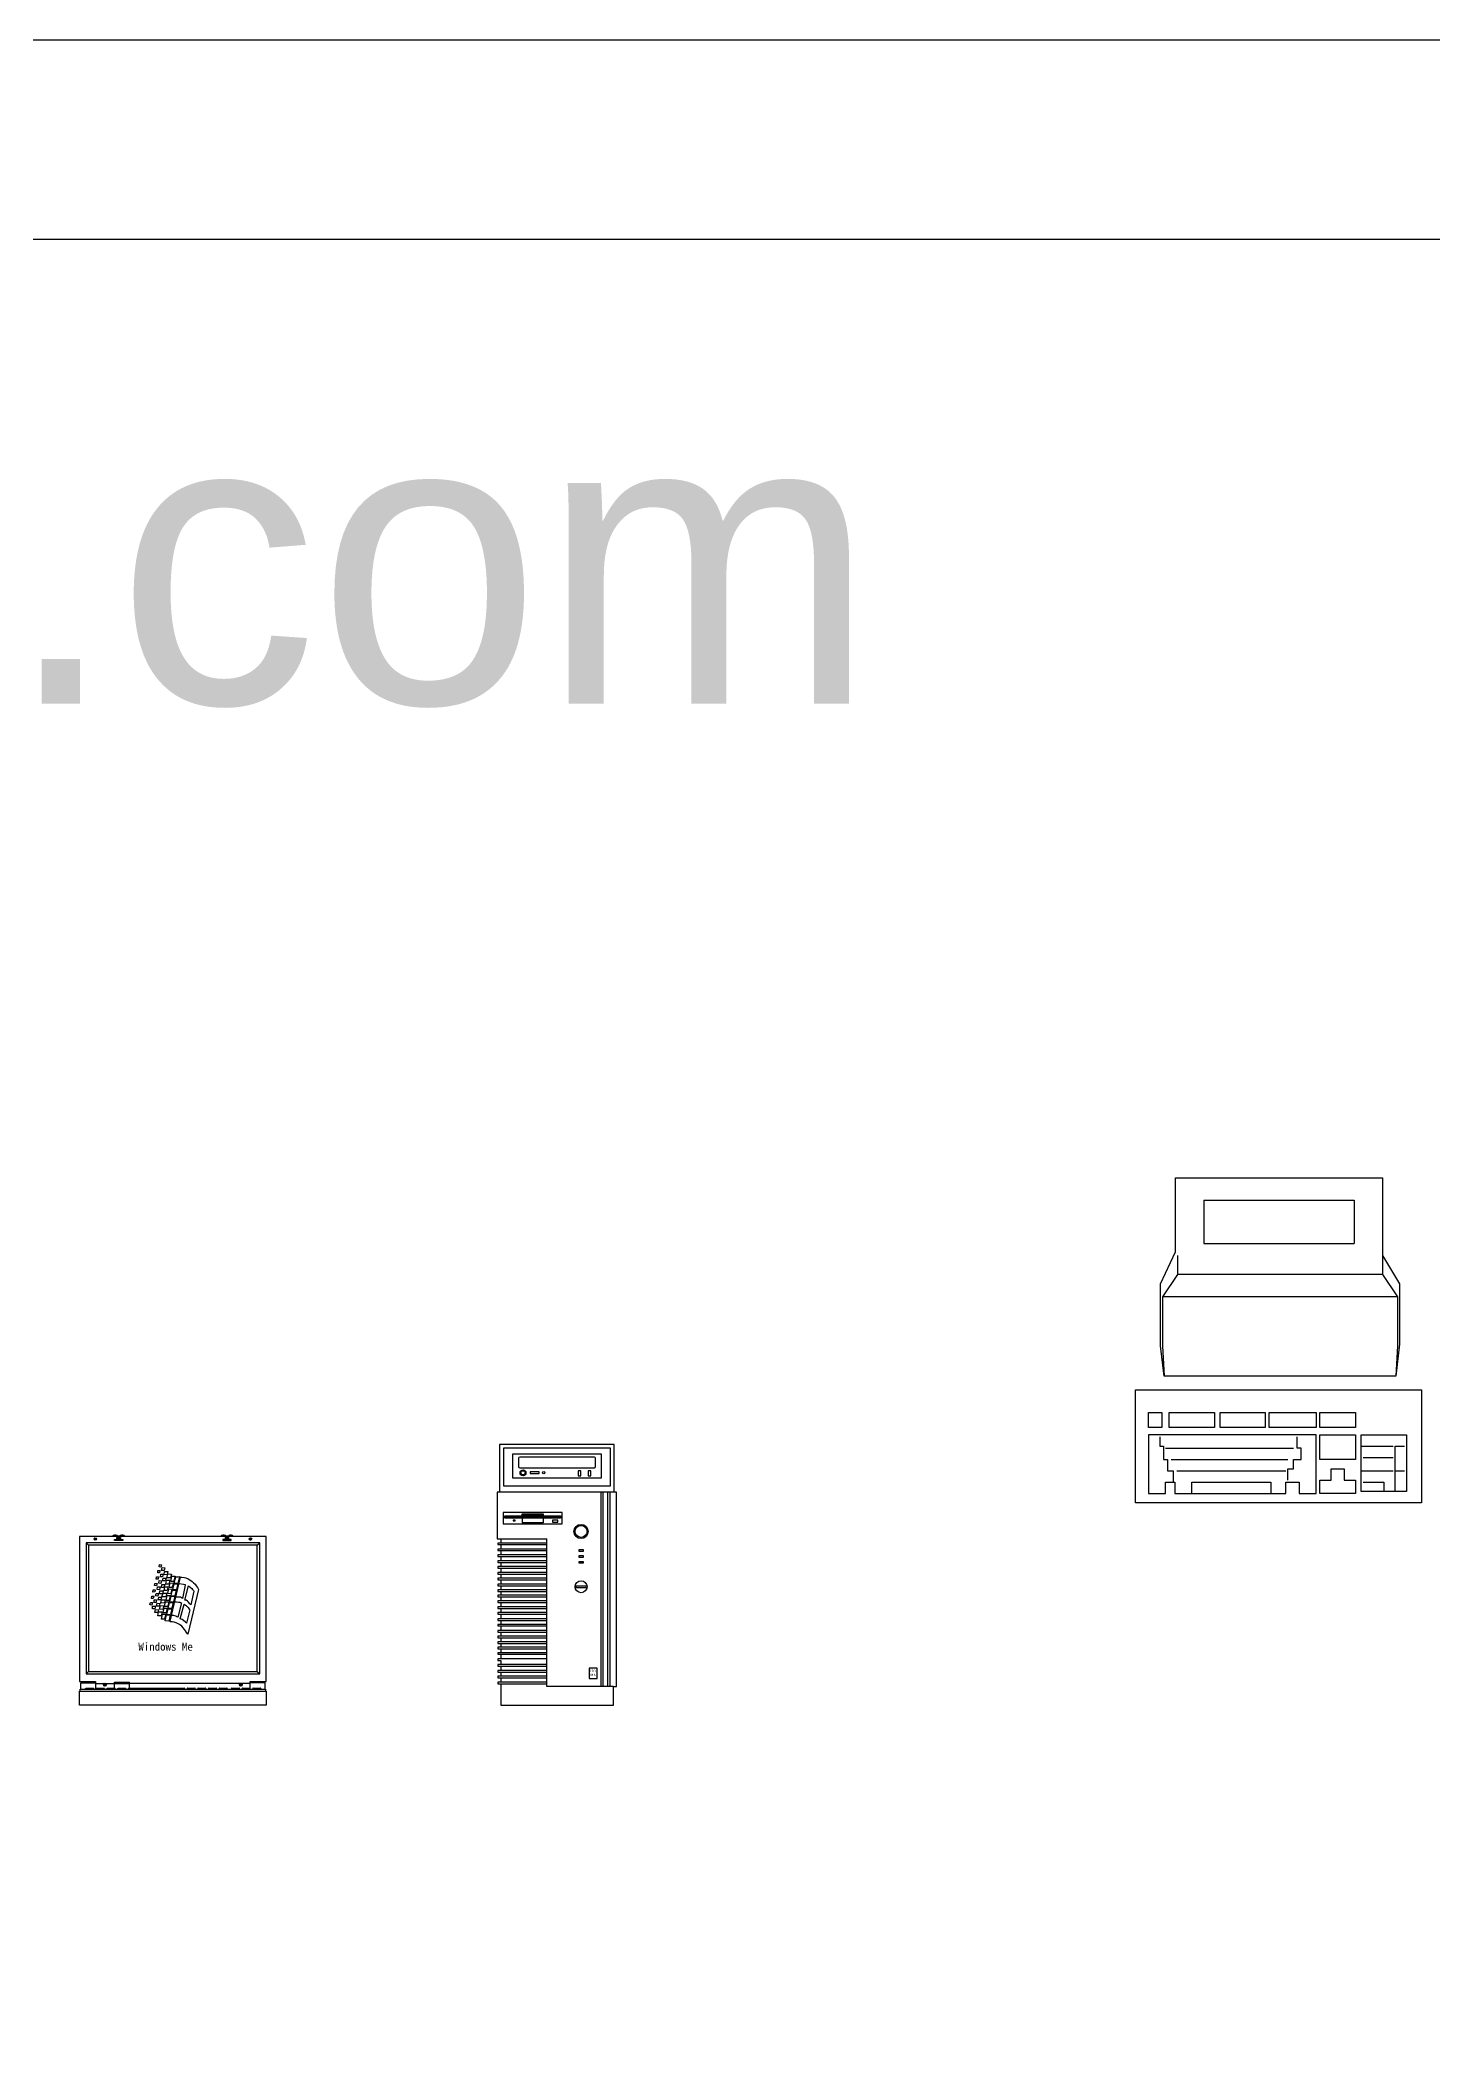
# Model space of a CAD drawing. Header units: inches. Extents: x 11.8 to 54.3, y 10.8 to 35.6.
# Drawn here: x 20.507 to 22.857, y 32.246 to 35.624 of the extents above; entities that cross this region are included whole.
import ezdxf
from ezdxf.enums import TextEntityAlignment as Align

# ---------------------------------------------------------------- set-up
doc = ezdxf.new("R2010")
doc.units = ezdxf.units.IN
doc.header["$MEASUREMENT"] = 0
doc.layers.add('02', color=2, linetype='Continuous')
doc.layers.add('kadrbm', color=4, linetype='Continuous')
doc.styles.add('bmmm', font='swissel.ttf')
doc.styles.add('STYLE2', font='')
doc.styles.add('STYLE4', font='dutcheb.ttf')
doc.styles.get('STYLE2').set_extended_font_data('SimHei')

# ---------------------------------------------------------------- blocks, each defined once
blk = doc.blocks.new('kadrbm')
at = {"layer": 'kadrbm', "color": 4}
blk.add_lwpolyline([(0, 0), (0, 24.7972), (21, 24.7972), (21, 0), (0, 0)], close=True, dxfattribs=at)
blk.add_lwpolyline([(20.6631, 0.3257), (20.6631, 24.4603), (0.3369, 24.4603), (0.3369, 0.3257), (20.6631, 0.3257)], dxfattribs=at)
at = {"layer": 'kadrbm', "color": 211, "true_color": 0xf674fb, "style": 'bmmm'}
blk.add_text('www.cad-libraries.blogspot.com', height=0.485134, dxfattribs=at).set_placement((0.5726, 23.6772))

msp = doc.modelspace()

# ---------------------------------------------------------------- linework, layer by layer
at = {"layer": '02'}
for p, q in [((22.423, 33.5791), (22.423, 33.7042)), ((22.423, 33.7042), (22.7723, 33.7042)), ((22.7723, 33.7042), (22.7723, 33.5727)), ((22.4707, 33.6661), (22.4707, 33.5931)), ((22.4707, 33.6661), (22.7247, 33.6661)), ((22.7247, 33.6661), (22.7247, 33.5931)), ((22.3976, 33.5251), (22.423, 33.5791)), ((22.4707, 33.5931), (22.7247, 33.5931)), ((22.4262, 33.5727), (22.4262, 33.541)), ((22.7723, 33.5727), (22.8009, 33.5251)), ((22.7723, 33.5727), (22.7723, 33.541)), ((22.3976, 33.4203), (22.3976, 33.5251)), ((22.4262, 33.541), (22.4008, 33.5029)), ((22.7723, 33.541), (22.4262, 33.541)), ((22.7723, 33.541), (22.7977, 33.5029)), ((22.8009, 33.5251), (22.8009, 33.4235)), ((22.4008, 33.5029), (22.4008, 33.4203)), ((22.7977, 33.5029), (22.4008, 33.5029)), ((22.7977, 33.5029), (22.7977, 33.4203)), ((22.404, 33.3695), (22.3976, 33.4203)), ((22.4008, 33.4203), (22.404, 33.3695)), ((22.8009, 33.4235), (22.7945, 33.3695)), ((22.7977, 33.4203), (22.7945, 33.3695)), ((22.3554, 33.1558), (22.3554, 33.3463)), ((22.3554, 33.3463), (22.838, 33.3463)), ((22.7945, 33.3695), (22.404, 33.3695)), ((22.838, 33.3463), (22.838, 33.1558)), ((22.3776, 33.3082), (22.3998, 33.3082)), ((22.3776, 33.2828), (22.3776, 33.3082)), ((22.3998, 33.3082), (22.3998, 33.2828)), ((22.4125, 33.3082), (22.4887, 33.3082)), ((22.4125, 33.2828), (22.4125, 33.3082)), ((22.4887, 33.3082), (22.4887, 33.2828)), ((22.4982, 33.2828), (22.4982, 33.3082)), ((22.4982, 33.3082), (22.5744, 33.3082)), ((22.5744, 33.3082), (22.5744, 33.2828)), ((22.5808, 33.3082), (22.6602, 33.3082)), ((22.5808, 33.2828), (22.5808, 33.3082)), ((22.6602, 33.3082), (22.6602, 33.2828)), ((22.6665, 33.3082), (22.7268, 33.3082)), ((22.6665, 33.2828), (22.6665, 33.3082)), ((22.7268, 33.3082), (22.7268, 33.2828)), ((22.3998, 33.2828), (22.3776, 33.2828)), ((22.4887, 33.2828), (22.4125, 33.2828)), ((22.5744, 33.2828), (22.4982, 33.2828)), ((22.6602, 33.2828), (22.5808, 33.2828)), ((22.7268, 33.2828), (22.6665, 33.2828)), ((21.4757, 33.254), (21.2825, 33.254)), ((21.2825, 33.254), (21.2825, 33.1734)), ((21.4697, 33.2479), (21.2892, 33.2479)), ((21.2892, 33.2479), (21.2892, 33.1841)), ((21.4697, 33.1841), (21.4697, 33.2479)), ((21.4757, 33.1734), (21.4757, 33.254)), ((22.3776, 33.2701), (22.3776, 33.1716)), ((22.6602, 33.2701), (22.3776, 33.2701)), ((22.3966, 33.2669), (22.3966, 33.251)), ((22.3966, 33.251), (22.403, 33.251)), ((22.403, 33.251), (22.403, 33.2288)), ((22.4062, 33.2478), (22.6221, 33.2478)), ((22.6284, 33.2478), (22.6284, 33.2669)), ((22.6348, 33.2478), (22.6284, 33.2478)), ((22.6348, 33.2288), (22.6348, 33.2478)), ((22.6602, 33.1716), (22.6602, 33.2701)), ((22.6665, 33.2288), (22.6665, 33.2701)), ((22.6665, 33.2701), (22.7268, 33.2701)), ((22.7268, 33.2701), (22.7268, 33.2288)), ((22.7364, 33.1748), (22.7364, 33.2701)), ((22.7364, 33.2701), (22.8126, 33.2701)), ((22.7364, 33.251), (22.7903, 33.251)), ((22.7935, 33.2097), (22.7935, 33.251)), ((22.7935, 33.251), (22.8094, 33.251)), ((22.8126, 33.2701), (22.8126, 33.1748)), ((21.3045, 33.2379), (21.3045, 33.1979)), ((21.4545, 33.2379), (21.3045, 33.2379)), ((21.3145, 33.2309), (21.3145, 33.2169)), ((21.4425, 33.2329), (21.3165, 33.2329)), ((21.3165, 33.2149), (21.4425, 33.2149)), ((21.3492, 33.2079), (21.3342, 33.2079)), ((21.3342, 33.2079), (21.3342, 33.2049)), ((21.3492, 33.2049), (21.3492, 33.2079)), ((21.4196, 33.2098), (21.4151, 33.2098)), ((21.4151, 33.2098), (21.4151, 33.2009)), ((21.4196, 33.2009), (21.4196, 33.2098)), ((21.4368, 33.2098), (21.4323, 33.2098)), ((21.4323, 33.2098), (21.4323, 33.2009)), ((21.4368, 33.2009), (21.4368, 33.2098)), ((21.4445, 33.2169), (21.4445, 33.2309)), ((21.4545, 33.1979), (21.4545, 33.2379)), ((22.403, 33.2288), (22.4093, 33.2288)), ((22.4093, 33.2288), (22.4093, 33.2097)), ((22.4093, 33.2097), (22.4189, 33.2097)), ((22.4157, 33.2288), (22.6125, 33.2288)), ((22.4189, 33.2097), (22.4189, 33.1907)), ((22.4252, 33.2097), (22.6094, 33.2097)), ((22.6125, 33.2129), (22.6221, 33.2129)), ((22.6125, 33.1939), (22.6125, 33.2129)), ((22.6221, 33.2288), (22.6348, 33.2288)), ((22.6221, 33.2129), (22.6221, 33.2288)), ((22.7268, 33.2288), (22.6665, 33.2288)), ((22.6856, 33.2129), (22.7078, 33.2129)), ((22.6856, 33.1939), (22.6856, 33.2129)), ((22.7078, 33.2129), (22.7078, 33.1939)), ((22.7364, 33.2097), (22.7903, 33.2097)), ((22.7395, 33.232), (22.7903, 33.232)), ((22.7935, 33.2097), (22.8094, 33.2097)), ((22.7935, 33.1748), (22.7935, 33.2097)), ((21.2825, 33.1734), (21.2785, 33.1734)), ((21.2785, 33.1734), (21.2785, 33.0947)), ((21.4757, 33.1734), (21.2825, 33.1734)), ((21.2892, 33.1841), (21.4697, 33.1841)), ((21.3045, 33.1979), (21.4545, 33.1979)), ((21.3342, 33.2049), (21.3492, 33.2049)), ((21.4151, 33.2009), (21.4196, 33.2009)), ((21.4323, 33.2009), (21.4368, 33.2009)), ((21.4532, 33.1734), (21.4532, 32.8454)), ((21.4574, 32.8454), (21.4574, 33.1734)), ((21.4647, 33.1734), (21.4647, 32.8454)), ((21.4689, 32.8454), (21.4689, 33.1734)), ((21.4797, 33.1734), (21.4757, 33.1734)), ((21.4797, 32.8454), (21.4797, 33.1734)), ((22.3776, 33.1716), (22.4062, 33.1716)), ((22.4062, 33.1907), (22.422, 33.1907)), ((22.4062, 33.1716), (22.4062, 33.1907)), ((22.422, 33.1907), (22.422, 33.1716)), ((22.422, 33.1716), (22.6094, 33.1716)), ((22.4506, 33.1716), (22.4506, 33.1907)), ((22.4506, 33.1907), (22.584, 33.1907)), ((22.584, 33.1907), (22.584, 33.1716)), ((22.6094, 33.1907), (22.6316, 33.1907)), ((22.6094, 33.1716), (22.6094, 33.1907)), ((22.6316, 33.1907), (22.6316, 33.1716)), ((22.6316, 33.1716), (22.6602, 33.1716)), ((22.6665, 33.1716), (22.6665, 33.1939)), ((22.6665, 33.1939), (22.6856, 33.1939)), ((22.7268, 33.1716), (22.6665, 33.1716)), ((22.7078, 33.1939), (22.7268, 33.1939)), ((22.7268, 33.1939), (22.7268, 33.1716)), ((22.8126, 33.1748), (22.7364, 33.1748)), ((22.7395, 33.1907), (22.7745, 33.1907)), ((22.7745, 33.1907), (22.7745, 33.1748)), ((21.3884, 33.1392), (21.2884, 33.1392)), ((21.2884, 33.1392), (21.2884, 33.1202)), ((21.3884, 33.1202), (21.3884, 33.1392)), ((22.838, 33.1558), (22.3554, 33.1558)), ((21.2884, 33.1202), (21.3884, 33.1202)), ((21.2914, 33.1337), (21.3207, 33.1337)), ((21.2914, 33.1324), (21.2927, 33.1337)), ((21.2914, 33.1298), (21.2953, 33.1337)), ((21.2914, 33.1297), (21.2914, 33.1337)), ((21.3854, 33.1297), (21.2914, 33.1297)), ((21.294, 33.1297), (21.298, 33.1337)), ((21.2966, 33.1297), (21.3006, 33.1337)), ((21.2993, 33.1297), (21.3033, 33.1337)), ((21.3019, 33.1297), (21.3059, 33.1337)), ((21.3046, 33.1297), (21.3086, 33.1337)), ((21.3088, 33.1266), (21.3057, 33.1266)), ((21.3057, 33.1266), (21.3057, 33.1254)), ((21.3057, 33.1254), (21.3088, 33.1254)), ((21.3072, 33.1297), (21.3112, 33.1337)), ((21.3088, 33.1254), (21.3088, 33.1266)), ((21.3099, 33.1297), (21.3139, 33.1337)), ((21.3126, 33.1297), (21.3166, 33.1337)), ((21.3152, 33.1297), (21.3192, 33.1337)), ((21.3179, 33.1297), (21.3253, 33.1372)), ((21.3205, 33.1297), (21.328, 33.1372)), ((21.3207, 33.1352), (21.3227, 33.1372)), ((21.3207, 33.1337), (21.3207, 33.1372)), ((21.3207, 33.1372), (21.3561, 33.1372)), ((21.3207, 33.1297), (21.3207, 33.1217)), ((21.3561, 33.1217), (21.3207, 33.1217)), ((21.3232, 33.1297), (21.3306, 33.1372)), ((21.3258, 33.1297), (21.3333, 33.1372)), ((21.3285, 33.1297), (21.3359, 33.1372)), ((21.3311, 33.1297), (21.3386, 33.1372)), ((21.3338, 33.1297), (21.3412, 33.1372)), ((21.3364, 33.1297), (21.3439, 33.1372)), ((21.3391, 33.1297), (21.3465, 33.1372)), ((21.3417, 33.1297), (21.3492, 33.1372)), ((21.3444, 33.1297), (21.3519, 33.1372)), ((21.347, 33.1297), (21.3545, 33.1372)), ((21.3497, 33.1297), (21.3561, 33.1361)), ((21.3523, 33.1297), (21.3563, 33.1337)), ((21.355, 33.1297), (21.359, 33.1337)), ((21.3561, 33.1372), (21.3561, 33.1337)), ((21.3561, 33.1337), (21.3854, 33.1337)), ((21.3561, 33.1297), (21.3561, 33.1217)), ((21.3576, 33.1297), (21.3616, 33.1337)), ((21.3603, 33.1297), (21.3643, 33.1337)), ((21.3629, 33.1297), (21.3669, 33.1337)), ((21.3656, 33.1297), (21.3696, 33.1337)), ((21.3682, 33.1297), (21.3722, 33.1337)), ((21.3709, 33.1297), (21.3749, 33.1337)), ((21.3807, 33.1262), (21.372, 33.1262)), ((21.372, 33.1262), (21.372, 33.1227)), ((21.372, 33.1227), (21.3807, 33.1227)), ((21.3735, 33.1297), (21.3775, 33.1337)), ((21.3762, 33.1297), (21.3802, 33.1337)), ((21.3788, 33.1297), (21.3828, 33.1337)), ((21.3807, 33.1227), (21.3807, 33.1262)), ((21.3815, 33.1297), (21.3854, 33.1336)), ((21.3841, 33.1297), (21.3854, 33.131)), ((21.3854, 33.1337), (21.3854, 33.1297)), ((20.8888, 33.099), (20.5738, 33.099)), ((20.5738, 33.099), (20.5738, 32.854)), ((20.8778, 33.088), (20.5848, 33.088)), ((20.5848, 33.088), (20.5848, 32.867)), ((20.5888, 33.084), (20.5848, 33.088)), ((20.8738, 33.084), (20.5888, 33.084)), ((20.5888, 33.084), (20.5888, 32.871)), ((20.5983, 33.0942), (20.6005, 33.0964)), ((20.5989, 33.093), (20.6017, 33.0958)), ((20.6, 33.0924), (20.6023, 33.0947)), ((20.6328, 33.0933), (20.6333, 33.0938)), ((20.6328, 33.0923), (20.6328, 33.0938)), ((20.6328, 33.0938), (20.6368, 33.0938)), ((20.6468, 33.0923), (20.6328, 33.0923)), ((20.6335, 33.0923), (20.635, 33.0938)), ((20.6353, 33.0923), (20.6403, 33.0973)), ((20.6368, 33.0973), (20.6428, 33.0973)), ((20.6368, 33.0973), (20.6368, 33.0973)), ((20.6368, 33.0956), (20.6385, 33.0973)), ((20.6368, 33.0938), (20.6368, 33.0973)), ((20.6371, 33.0923), (20.6421, 33.0973)), ((20.6388, 33.0923), (20.6428, 33.0963)), ((20.6406, 33.0923), (20.6428, 33.0945)), ((20.6424, 33.0923), (20.6439, 33.0938)), ((20.6428, 33.0973), (20.6428, 33.0938)), ((20.6428, 33.0938), (20.6468, 33.0938)), ((20.6441, 33.0923), (20.6456, 33.0938)), ((20.6459, 33.0923), (20.6468, 33.0932)), ((20.6468, 33.0938), (20.6468, 33.0923)), ((20.8158, 33.0925), (20.8171, 33.0938)), ((20.8198, 33.0938), (20.8158, 33.0938)), ((20.8158, 33.0938), (20.8158, 33.0923)), ((20.8158, 33.0923), (20.8298, 33.0923)), ((20.8174, 33.0923), (20.8189, 33.0938)), ((20.8192, 33.0923), (20.8242, 33.0973)), ((20.8198, 33.0965), (20.8206, 33.0973)), ((20.8198, 33.0948), (20.8224, 33.0973)), ((20.8258, 33.0973), (20.8198, 33.0973)), ((20.8198, 33.0973), (20.8198, 33.0938)), ((20.8209, 33.0923), (20.8258, 33.0972)), ((20.8227, 33.0923), (20.8258, 33.0954)), ((20.8245, 33.0923), (20.826, 33.0938)), ((20.8258, 33.0938), (20.8258, 33.0973)), ((20.8298, 33.0938), (20.8258, 33.0938)), ((20.8262, 33.0923), (20.8277, 33.0938)), ((20.828, 33.0923), (20.8295, 33.0938)), ((20.8298, 33.0923), (20.8298, 33.0938)), ((20.8298, 33.0923), (20.8298, 33.0924)), ((20.8603, 33.0946), (20.8621, 33.0964)), ((20.8607, 33.0932), (20.8635, 33.096)), ((20.8617, 33.0925), (20.8642, 33.095)), ((20.8738, 33.084), (20.8778, 33.088)), ((20.8738, 32.871), (20.8738, 33.084)), ((20.8778, 32.867), (20.8778, 33.088)), ((20.8888, 32.854), (20.8888, 33.099)), ((21.2785, 33.0947), (21.3622, 33.0947)), ((21.3622, 33.0878), (21.2798, 33.0878)), ((21.2798, 33.0878), (21.2798, 33.0851)), ((21.2847, 33.0878), (21.2798, 33.0878)), ((21.2798, 33.0878), (21.2798, 33.0851)), ((21.2798, 33.0851), (21.3622, 33.0851)), ((21.2798, 33.0851), (21.2847, 33.0851)), ((21.3622, 33.0776), (21.2798, 33.0776)), ((21.2798, 33.0776), (21.2798, 33.0749)), ((21.2847, 33.0776), (21.2798, 33.0776)), ((21.2798, 33.0776), (21.2798, 33.0749)), ((21.2798, 33.0749), (21.3622, 33.0749)), ((21.2798, 33.0749), (21.2847, 33.0749)), ((21.2847, 33.0947), (21.2847, 33.0878)), ((21.2847, 33.0851), (21.2847, 33.0776)), ((21.2847, 33.0749), (21.2847, 33.068)), ((21.3622, 32.8454), (21.3622, 33.0947)), ((21.4239, 33.0762), (21.4162, 33.0762)), ((21.4162, 33.0762), (21.4162, 33.0741)), ((21.4162, 33.0741), (21.4239, 33.0741)), ((21.4239, 33.0741), (21.4239, 33.0762)), ((20.7059, 33.0375), (20.7062, 33.0413)), ((20.7087, 33.0374), (20.7059, 33.0375)), ((20.7062, 33.0413), (20.7094, 33.0413)), ((20.7085, 33.0476), (20.7087, 33.0515)), ((20.7112, 33.0472), (20.7085, 33.0476)), ((20.7087, 33.0515), (20.7122, 33.0509)), ((20.7094, 33.0413), (20.7087, 33.0374)), ((20.7122, 33.0509), (20.7112, 33.0472)), ((20.7124, 33.0416), (20.7131, 33.0462)), ((20.7166, 33.0413), (20.7124, 33.0416)), ((20.7131, 33.0462), (20.7177, 33.046)), ((20.7164, 33.0342), (20.7173, 33.0397)), ((20.7177, 33.046), (20.7166, 33.0413)), ((20.7173, 33.0397), (20.7226, 33.0397)), ((20.7226, 33.0397), (20.7216, 33.0346)), ((21.3622, 33.068), (21.2798, 33.068)), ((21.2798, 33.068), (21.2798, 33.0653)), ((21.2847, 33.068), (21.2798, 33.068)), ((21.2798, 33.068), (21.2798, 33.0653)), ((21.2798, 33.0653), (21.3622, 33.0653)), ((21.2798, 33.0653), (21.2847, 33.0653)), ((21.3622, 33.0578), (21.2798, 33.0578)), ((21.2798, 33.0578), (21.2798, 33.055)), ((21.2847, 33.0578), (21.2798, 33.0578)), ((21.2798, 33.0578), (21.2798, 33.055)), ((21.2798, 33.055), (21.3622, 33.055)), ((21.2798, 33.055), (21.2847, 33.055)), ((21.3622, 33.0482), (21.2798, 33.0482)), ((21.2798, 33.0482), (21.2798, 33.0455)), ((21.2847, 33.0482), (21.2798, 33.0482)), ((21.2798, 33.0482), (21.2798, 33.0455)), ((21.2798, 33.0455), (21.3622, 33.0455)), ((21.2798, 33.0455), (21.2847, 33.0455)), ((21.3622, 33.038), (21.2798, 33.038)), ((21.2798, 33.038), (21.2798, 33.0352)), ((21.2847, 33.038), (21.2798, 33.038)), ((21.2798, 33.038), (21.2798, 33.0352)), ((21.2847, 33.0653), (21.2847, 33.0578)), ((21.2847, 33.055), (21.2847, 33.0482)), ((21.2847, 33.0455), (21.2847, 33.038)), ((21.4239, 33.0662), (21.4162, 33.0662)), ((21.4162, 33.0662), (21.4162, 33.0641)), ((21.4162, 33.0641), (21.4239, 33.0641)), ((21.4239, 33.0562), (21.4162, 33.0562)), ((21.4162, 33.0562), (21.4162, 33.0541)), ((21.4162, 33.0541), (21.4239, 33.0541)), ((21.4239, 33.0641), (21.4239, 33.0662)), ((21.4239, 33.0541), (21.4239, 33.0562)), ((20.6974, 33.0051), (20.6983, 33.009)), ((20.7007, 33.0055), (20.6974, 33.0051)), ((20.6983, 33.009), (20.7016, 33.0088)), ((20.7002, 33.0159), (20.7011, 33.0197)), ((20.7039, 33.0155), (20.7002, 33.0159)), ((20.7016, 33.0088), (20.7007, 33.0055)), ((20.7011, 33.0197), (20.7048, 33.0196)), ((20.702, 32.9988), (20.703, 33.0028)), ((20.703, 33.0028), (20.7069, 33.0028)), ((20.7034, 33.027), (20.7037, 33.0307)), ((20.7064, 33.027), (20.7034, 33.027)), ((20.7037, 33.0307), (20.7071, 33.0307)), ((20.7048, 33.0196), (20.7039, 33.0155)), ((20.7046, 33.0095), (20.7052, 33.0137)), ((20.7089, 33.009), (20.7046, 33.0095)), ((20.7052, 33.0137), (20.7099, 33.0136)), ((20.7069, 33.0028), (20.7057, 32.9981)), ((20.7071, 33.0307), (20.7064, 33.027)), ((20.7075, 33.0201), (20.708, 33.0245)), ((20.7113, 33.0197), (20.7075, 33.0201)), ((20.708, 33.0245), (20.7122, 33.024)), ((20.7087, 33.0023), (20.7094, 33.0072)), ((20.7099, 33.0136), (20.7089, 33.009)), ((20.7094, 33.0072), (20.715, 33.0072)), ((20.7103, 33.0305), (20.7108, 33.0351)), ((20.7138, 33.0305), (20.7103, 33.0305)), ((20.7108, 33.0351), (20.7147, 33.0351)), ((20.7122, 33.024), (20.7113, 33.0197)), ((20.7119, 33.013), (20.7127, 33.018)), ((20.7161, 33.0129), (20.7119, 33.013)), ((20.7127, 33.018), (20.7175, 33.0178)), ((20.7129, 32.9968), (20.715, 33.0033)), ((20.715, 33.0072), (20.7136, 33.0023)), ((20.7147, 33.0351), (20.7138, 33.0305)), ((20.714, 33.0238), (20.715, 33.0286)), ((20.7186, 33.0238), (20.714, 33.0238)), ((20.715, 33.0286), (20.7202, 33.0286)), ((20.715, 33.0033), (20.721, 33.0033)), ((20.7175, 33.0178), (20.7161, 33.0129)), ((20.7216, 33.0346), (20.7164, 33.0342)), ((20.7168, 33.0079), (20.7179, 33.0139)), ((20.7219, 33.0079), (20.7168, 33.0079)), ((20.7179, 33.0139), (20.7235, 33.0139)), ((20.7202, 33.0286), (20.7186, 33.0238)), ((20.7193, 33.0183), (20.7205, 33.0249)), ((20.7246, 33.0185), (20.7193, 33.0183)), ((20.721, 33.0033), (20.7196, 32.997)), ((20.7205, 33.0249), (20.7262, 33.0249)), ((20.7212, 33.0288), (20.7228, 33.0358)), ((20.7274, 33.0289), (20.7212, 33.0288)), ((20.7235, 33.0139), (20.7219, 33.0079)), ((20.7227, 33.0029), (20.7245, 33.0103)), ((20.7227, 33.0029), (20.7279, 33.0028)), ((20.7228, 33.0358), (20.729, 33.0353)), ((20.7245, 33.0103), (20.7297, 33.0101)), ((20.7262, 33.0249), (20.7246, 33.0185)), ((20.7252, 33.0132), (20.727, 33.0205)), ((20.7252, 33.0132), (20.7304, 33.0132)), ((20.7265, 32.9557), (20.7444, 33.0302)), ((20.727, 33.0205), (20.7322, 33.0203)), ((20.729, 33.0353), (20.7274, 33.0289)), ((20.7277, 33.0235), (20.7297, 33.0316)), ((20.7277, 33.0235), (20.733, 33.0234)), ((20.7297, 33.0101), (20.7279, 33.0028)), ((20.7286, 32.9991), (20.7309, 33.0085)), ((20.7297, 33.0316), (20.735, 33.0316)), ((20.7322, 33.0203), (20.7304, 33.0132)), ((20.7308, 33.0085), (20.737, 33.0084)), ((20.7312, 33.0096), (20.7334, 33.019)), ((20.7312, 33.0096), (20.7373, 33.0097)), ((20.735, 33.0316), (20.733, 33.0234)), ((20.7334, 33.019), (20.7395, 33.0188)), ((20.7338, 33.0205), (20.7362, 33.0305)), ((20.7338, 33.0205), (20.7398, 33.0201)), ((20.737, 33.0084), (20.7347, 32.9989)), ((20.7362, 33.0305), (20.7395, 33.0309)), ((20.7395, 33.0188), (20.7373, 33.0097)), ((20.7385, 33.0083), (20.7386, 33.0083)), ((20.7395, 33.0309), (20.7425, 33.0314)), ((20.7425, 33.0314), (20.7398, 33.0201)), ((20.7418, 33.0193), (20.749, 33.0186)), ((20.743, 33.0315), (20.743, 33.0315)), ((20.7444, 33.0302), (20.7467, 33.0302)), ((20.7467, 33.0302), (20.7508, 33.0298)), ((20.7521, 33.0169), (20.7477, 32.9943)), ((20.749, 33.0186), (20.7523, 33.0179)), ((20.7508, 33.0298), (20.7533, 33.0289)), ((20.7517, 32.9914), (20.7579, 33.0154)), ((20.7523, 33.0179), (20.7521, 33.0169)), ((20.7533, 33.0289), (20.7571, 33.0273)), ((20.7745, 33.0092), (20.7566, 32.9339)), ((20.7571, 33.0273), (20.76, 33.0258)), ((20.7579, 33.0154), (20.7608, 33.0134)), ((20.76, 33.0258), (20.7639, 33.0231)), ((20.7608, 33.0134), (20.7631, 33.0113)), ((20.7666, 33.0063), (20.7614, 32.9833)), ((20.7631, 33.0113), (20.7647, 33.0092)), ((20.7639, 33.0231), (20.766, 33.0206)), ((20.7647, 33.0092), (20.7662, 33.0075)), ((20.766, 33.0206), (20.7691, 33.0181)), ((20.7662, 33.0075), (20.7666, 33.0063)), ((20.7691, 33.0181), (20.7709, 33.0156)), ((20.7709, 33.0156), (20.773, 33.0127)), ((20.773, 33.0127), (20.7743, 33.0102)), ((20.7743, 33.0102), (20.7745, 33.0092)), ((21.2798, 33.0352), (21.3622, 33.0352)), ((21.2798, 33.0352), (21.2847, 33.0352)), ((21.3622, 33.0284), (21.2798, 33.0284)), ((21.2798, 33.0284), (21.2798, 33.0257)), ((21.2847, 33.0284), (21.2798, 33.0284)), ((21.2798, 33.0284), (21.2798, 33.0257)), ((21.2798, 33.0257), (21.3622, 33.0257)), ((21.2798, 33.0257), (21.2847, 33.0257)), ((21.3622, 33.0181), (21.2798, 33.0181)), ((21.2798, 33.0181), (21.2798, 33.0154)), ((21.2847, 33.0181), (21.2798, 33.0181)), ((21.2798, 33.0181), (21.2798, 33.0154)), ((21.2798, 33.0154), (21.3622, 33.0154)), ((21.2798, 33.0154), (21.2847, 33.0154)), ((21.3622, 33.0086), (21.2798, 33.0086)), ((21.2798, 33.0086), (21.2798, 33.0059)), ((21.2847, 33.0086), (21.2798, 33.0086)), ((21.2798, 33.0086), (21.2798, 33.0059)), ((21.2798, 33.0059), (21.3622, 33.0059)), ((21.2798, 33.0059), (21.2847, 33.0059)), ((21.2847, 33.0352), (21.2847, 33.0284)), ((21.2847, 33.0257), (21.2847, 33.0181)), ((21.2847, 33.0154), (21.2847, 33.0086)), ((21.2847, 33.0059), (21.2847, 32.9997)), ((21.4113, 33.0158), (21.4289, 33.0158)), ((21.4289, 33.0122), (21.4113, 33.0122)), ((20.6923, 32.9836), (20.6935, 32.9876)), ((20.6956, 32.9831), (20.6923, 32.9836)), ((20.6935, 32.9876), (20.6969, 32.9875)), ((20.6953, 32.9942), (20.6958, 32.9982)), ((20.6983, 32.9942), (20.6953, 32.9942)), ((20.6969, 32.9875), (20.6956, 32.9831)), ((20.6958, 32.9982), (20.6992, 32.9981)), ((20.697, 32.9767), (20.6972, 32.9813)), ((20.7009, 32.9765), (20.697, 32.9767)), ((20.6972, 32.9813), (20.7022, 32.9811)), ((20.6992, 32.9981), (20.6983, 32.9942)), ((20.7, 32.9875), (20.6999, 32.9919)), ((20.6999, 32.9919), (20.7039, 32.9917)), ((20.703, 32.9875), (20.7, 32.9875)), ((20.7007, 32.9705), (20.7022, 32.9755)), ((20.7059, 32.9707), (20.7007, 32.9705)), ((20.7022, 32.9811), (20.7009, 32.9765)), ((20.7057, 32.9981), (20.702, 32.9988)), ((20.7022, 32.9755), (20.7071, 32.9753)), ((20.7039, 32.9917), (20.703, 32.9875)), ((20.7037, 32.9813), (20.7048, 32.9861)), ((20.7083, 32.9813), (20.7037, 32.9813)), ((20.7048, 32.9861), (20.7096, 32.9859)), ((20.7057, 32.9649), (20.7071, 32.9716)), ((20.7071, 32.9753), (20.7059, 32.9707)), ((20.7066, 32.9917), (20.7075, 32.9966)), ((20.711, 32.9919), (20.7066, 32.9917)), ((20.7071, 32.9716), (20.7133, 32.9714)), ((20.7075, 32.9966), (20.7122, 32.9965)), ((20.7096, 32.9859), (20.7083, 32.9813)), ((20.7136, 33.0023), (20.7087, 33.0023)), ((20.7087, 32.976), (20.7103, 32.9822)), ((20.7143, 32.9758), (20.7087, 32.976)), ((20.7103, 32.9822), (20.7159, 32.9818)), ((20.7122, 32.9965), (20.711, 32.9919)), ((20.7113, 32.9864), (20.7124, 32.9921)), ((20.7172, 32.9866), (20.7113, 32.9864)), ((20.7133, 32.9714), (20.7115, 32.9649)), ((20.7124, 32.9921), (20.7182, 32.9919)), ((20.7196, 32.997), (20.7129, 32.9968)), ((20.7159, 32.9818), (20.7143, 32.9758)), ((20.7147, 32.9705), (20.7165, 32.9776)), ((20.7147, 32.9705), (20.7199, 32.9704)), ((20.7165, 32.9776), (20.7217, 32.9776)), ((20.7182, 32.9919), (20.7172, 32.9866)), ((20.7173, 32.9811), (20.7191, 32.9883)), ((20.7173, 32.9811), (20.7226, 32.9812)), ((20.7191, 32.9883), (20.7243, 32.9883)), ((20.7198, 32.9912), (20.7218, 32.9995)), ((20.7198, 32.9912), (20.725, 32.9911)), ((20.7217, 32.9776), (20.7199, 32.9704)), ((20.721, 32.9674), (20.7232, 32.9767)), ((20.7218, 32.9995), (20.727, 32.9994)), ((20.7243, 32.9883), (20.7226, 32.9812)), ((20.7232, 32.9767), (20.7294, 32.9767)), ((20.7235, 32.9778), (20.7258, 32.9875)), ((20.7235, 32.9778), (20.7297, 32.9778)), ((20.727, 32.9994), (20.725, 32.9911)), ((20.7258, 32.9875), (20.7319, 32.9873)), ((20.7261, 32.9887), (20.7284, 32.9981)), ((20.7261, 32.9887), (20.7323, 32.9888)), ((20.7294, 32.9767), (20.7272, 32.9677)), ((20.7284, 32.9981), (20.7345, 32.9979)), ((20.7286, 32.9991), (20.7347, 32.9989)), ((20.7319, 32.9873), (20.7297, 32.9778)), ((20.7345, 32.9979), (20.7323, 32.9888)), ((20.7343, 32.9883), (20.7376, 32.9884)), ((20.738, 32.9966), (20.7363, 32.9967)), ((20.7376, 32.9884), (20.7407, 32.9882)), ((20.7407, 32.9966), (20.738, 32.9966)), ((20.746, 32.9868), (20.7398, 32.9625)), ((20.7442, 32.9963), (20.7407, 32.9966)), ((20.7407, 32.9882), (20.7431, 32.9878)), ((20.7431, 32.9878), (20.7456, 32.9868)), ((20.7438, 32.96), (20.7502, 32.9845)), ((20.7461, 32.9953), (20.7442, 32.9963)), ((20.7456, 32.9868), (20.746, 32.9868)), ((20.7477, 32.9943), (20.7461, 32.9953)), ((20.7502, 32.9845), (20.7519, 32.9835)), ((20.7537, 32.9912), (20.7517, 32.9914)), ((20.7519, 32.9835), (20.7544, 32.982)), ((20.756, 32.9897), (20.7537, 32.9912)), ((20.7602, 32.975), (20.7543, 32.9525)), ((20.7544, 32.982), (20.7573, 32.9787)), ((20.7577, 32.9878), (20.756, 32.9897)), ((20.7573, 32.9787), (20.7591, 32.976)), ((20.76, 32.9853), (20.7577, 32.9878)), ((20.7591, 32.976), (20.7602, 32.975)), ((20.7614, 32.9833), (20.76, 32.9853)), ((21.3622, 32.9997), (21.2798, 32.9997)), ((21.2798, 32.9997), (21.2798, 32.997)), ((21.2847, 32.9997), (21.2798, 32.9997)), ((21.2798, 32.9997), (21.2798, 32.997)), ((21.2798, 32.997), (21.3622, 32.997)), ((21.2798, 32.997), (21.2847, 32.997)), ((21.3622, 32.9901), (21.2798, 32.9901)), ((21.2798, 32.9901), (21.2798, 32.9874)), ((21.2847, 32.9901), (21.2798, 32.9901)), ((21.2798, 32.9901), (21.2798, 32.9874)), ((21.2798, 32.9874), (21.3622, 32.9874)), ((21.2798, 32.9874), (21.2847, 32.9874)), ((21.3622, 32.9799), (21.2798, 32.9799)), ((21.2798, 32.9799), (21.2798, 32.9772)), ((21.2847, 32.9799), (21.2798, 32.9799)), ((21.2798, 32.9799), (21.2798, 32.9772)), ((21.2798, 32.9772), (21.3622, 32.9772)), ((21.2798, 32.9772), (21.2847, 32.9772)), ((21.3622, 32.9703), (21.2798, 32.9703)), ((21.2798, 32.9703), (21.2798, 32.9676)), ((21.2847, 32.9703), (21.2798, 32.9703)), ((21.2798, 32.9703), (21.2798, 32.9676)), ((21.2847, 32.997), (21.2847, 32.9901)), ((21.2847, 32.9874), (21.2847, 32.9799)), ((21.2847, 32.9772), (21.2847, 32.9703)), ((20.7115, 32.9649), (20.7057, 32.9649)), ((20.7121, 32.9595), (20.7141, 32.9679)), ((20.7172, 32.9595), (20.7121, 32.9595)), ((20.7141, 32.9679), (20.7192, 32.9677)), ((20.7192, 32.9677), (20.7172, 32.9595)), ((20.7183, 32.9564), (20.7207, 32.9665)), ((20.7245, 32.9561), (20.7183, 32.9564)), ((20.7207, 32.9665), (20.7269, 32.9663)), ((20.721, 32.9674), (20.7272, 32.9677)), ((20.7269, 32.9663), (20.7244, 32.956)), ((20.727, 32.9548), (20.7265, 32.9557)), ((20.7307, 32.9548), (20.727, 32.9548)), ((20.7288, 32.9654), (20.7293, 32.9654)), ((20.7326, 32.9652), (20.729, 32.9654)), ((20.729, 32.9654), (20.7297, 32.9654)), ((20.7338, 32.954), (20.7307, 32.9548)), ((20.7365, 32.9642), (20.7326, 32.9652)), ((20.7369, 32.953), (20.7338, 32.954)), ((20.7382, 32.9633), (20.7365, 32.9642)), ((20.7392, 32.9519), (20.7369, 32.953)), ((20.7398, 32.9625), (20.7382, 32.9633)), ((20.7423, 32.9503), (20.7392, 32.9519)), ((20.7463, 32.9474), (20.7423, 32.9503)), ((20.7471, 32.9588), (20.7438, 32.96)), ((20.7488, 32.9447), (20.7463, 32.9474)), ((20.7494, 32.9571), (20.7471, 32.9588)), ((20.751, 32.9418), (20.7488, 32.9447)), ((20.7529, 32.9544), (20.7494, 32.9571)), ((20.7529, 32.9395), (20.751, 32.9418)), ((20.7543, 32.9525), (20.7529, 32.9544)), ((20.7543, 32.937), (20.7529, 32.9395)), ((20.7566, 32.9339), (20.7543, 32.937)), ((21.2798, 32.9676), (21.3622, 32.9676)), ((21.2798, 32.9676), (21.2847, 32.9676)), ((21.3622, 32.9601), (21.2798, 32.9601)), ((21.2798, 32.9601), (21.2798, 32.9573)), ((21.2847, 32.9601), (21.2798, 32.9601)), ((21.2798, 32.9601), (21.2798, 32.9573)), ((21.2798, 32.9573), (21.3622, 32.9573)), ((21.2798, 32.9573), (21.2847, 32.9573)), ((21.3622, 32.9505), (21.2798, 32.9505)), ((21.2798, 32.9505), (21.2798, 32.9478)), ((21.2847, 32.9505), (21.2798, 32.9505)), ((21.2798, 32.9505), (21.2798, 32.9478)), ((21.2798, 32.9478), (21.3622, 32.9478)), ((21.2798, 32.9478), (21.2847, 32.9478)), ((21.3622, 32.9403), (21.2798, 32.9403)), ((21.2798, 32.9403), (21.2798, 32.9375)), ((21.2847, 32.9403), (21.2798, 32.9403)), ((21.2798, 32.9403), (21.2798, 32.9375)), ((21.2798, 32.9375), (21.3622, 32.9375)), ((21.2798, 32.9375), (21.2847, 32.9375)), ((21.2847, 32.9676), (21.2847, 32.9601)), ((21.2847, 32.9573), (21.2847, 32.9505)), ((21.2847, 32.9478), (21.2847, 32.9403)), ((21.2847, 32.9375), (21.2847, 32.9307)), ((21.3622, 32.9307), (21.2798, 32.9307)), ((21.2798, 32.9307), (21.2798, 32.928)), ((21.2847, 32.9307), (21.2798, 32.9307)), ((21.2798, 32.9307), (21.2798, 32.928)), ((21.2798, 32.928), (21.3622, 32.928)), ((21.2798, 32.928), (21.2847, 32.928)), ((21.3622, 32.9211), (21.2798, 32.9211)), ((21.2798, 32.9211), (21.2798, 32.9184)), ((21.2847, 32.9211), (21.2798, 32.9211)), ((21.2798, 32.9211), (21.2798, 32.9184)), ((21.2798, 32.9184), (21.3622, 32.9184)), ((21.2798, 32.9184), (21.2847, 32.9184)), ((21.3622, 32.9123), (21.2798, 32.9123)), ((21.2798, 32.9123), (21.2798, 32.9095)), ((21.2847, 32.9123), (21.2798, 32.9123)), ((21.2798, 32.9123), (21.2798, 32.9095)), ((21.2798, 32.9095), (21.3622, 32.9095)), ((21.2798, 32.9095), (21.2847, 32.9095)), ((21.3622, 32.9027), (21.2798, 32.9027)), ((21.2798, 32.9027), (21.2798, 32.9)), ((21.2847, 32.9027), (21.2798, 32.9027)), ((21.2798, 32.9027), (21.2798, 32.9)), ((21.2847, 32.928), (21.2847, 32.9211)), ((21.2847, 32.9184), (21.2847, 32.9123)), ((21.2847, 32.9095), (21.2847, 32.9027)), ((20.5888, 32.871), (20.5848, 32.867)), ((20.5888, 32.871), (20.8738, 32.871)), ((20.8738, 32.871), (20.8778, 32.867)), ((21.2798, 32.9), (21.3622, 32.9)), ((21.2798, 32.9), (21.2847, 32.9)), ((21.3622, 32.8924), (21.2798, 32.8924)), ((21.2798, 32.8924), (21.2798, 32.8897)), ((21.2847, 32.8924), (21.2798, 32.8924)), ((21.2798, 32.8924), (21.2798, 32.8897)), ((21.2798, 32.8897), (21.2847, 32.8897)), ((21.2798, 32.8897), (21.2847, 32.8897)), ((21.3622, 32.8829), (21.2798, 32.8829)), ((21.2798, 32.8829), (21.2798, 32.8802)), ((21.2847, 32.8829), (21.2798, 32.8829)), ((21.2798, 32.8829), (21.2798, 32.8802)), ((21.2798, 32.8802), (21.3622, 32.8802)), ((21.2798, 32.8802), (21.2847, 32.8802)), ((21.3622, 32.8726), (21.2798, 32.8726)), ((21.2798, 32.8726), (21.2798, 32.8699)), ((21.2847, 32.8726), (21.2798, 32.8726)), ((21.2798, 32.8726), (21.2798, 32.8699)), ((21.2798, 32.8699), (21.3622, 32.8699)), ((21.2798, 32.8699), (21.2847, 32.8699)), ((21.2847, 32.9), (21.2847, 32.8924)), ((21.2847, 32.8897), (21.2847, 32.8829)), ((21.2847, 32.8802), (21.2847, 32.8726)), ((21.2847, 32.8699), (21.2847, 32.8631)), ((21.4338, 32.8768), (21.4338, 32.8589)), ((21.447, 32.8768), (21.4338, 32.8768)), ((21.447, 32.8589), (21.447, 32.8768)), ((20.5738, 32.854), (20.6008, 32.854)), ((20.5738, 32.838), (20.5748, 32.838)), ((20.5738, 32.814), (20.5738, 32.838)), ((20.5748, 32.841), (20.8878, 32.841)), ((20.5748, 32.838), (20.5748, 32.841)), ((20.5748, 32.838), (20.8878, 32.838)), ((20.5758, 32.841), (20.5758, 32.852)), ((20.5758, 32.852), (20.6008, 32.852)), ((20.5837, 32.841), (20.5842, 32.8425)), ((20.5848, 32.867), (20.8778, 32.867)), ((20.5978, 32.8425), (20.5983, 32.841)), ((20.6008, 32.854), (20.6008, 32.841)), ((20.6008, 32.851), (20.633, 32.851)), ((20.6017, 32.841), (20.6022, 32.8425)), ((20.6142, 32.848), (20.6174, 32.8512)), ((20.6143, 32.8498), (20.6156, 32.8512)), ((20.6149, 32.8469), (20.6185, 32.8505)), ((20.6158, 32.8425), (20.6163, 32.841)), ((20.6161, 32.8464), (20.619, 32.8493)), ((20.6197, 32.841), (20.6202, 32.8425)), ((20.633, 32.843), (20.633, 32.853)), ((20.633, 32.853), (20.658, 32.853)), ((20.633, 32.851), (20.658, 32.851)), ((20.6338, 32.8425), (20.6343, 32.841)), ((20.6377, 32.841), (20.6382, 32.8425)), ((20.6518, 32.8425), (20.6523, 32.841)), ((20.6557, 32.841), (20.6562, 32.8425)), ((20.658, 32.843), (20.658, 32.853)), ((20.8618, 32.851), (20.658, 32.851)), ((20.7509, 32.8425), (20.7514, 32.841)), ((20.7553, 32.8425), (20.7548, 32.841)), ((20.7694, 32.841), (20.7689, 32.8425)), ((20.7733, 32.8425), (20.7728, 32.841)), ((20.7874, 32.841), (20.7869, 32.8425)), ((20.7913, 32.8425), (20.7908, 32.841)), ((20.8054, 32.841), (20.8049, 32.8425)), ((20.8093, 32.8425), (20.8088, 32.841)), ((20.8234, 32.841), (20.8229, 32.8425)), ((20.8304, 32.8425), (20.8299, 32.841)), ((20.8435, 32.8492), (20.8456, 32.8513)), ((20.8438, 32.8477), (20.8471, 32.8511)), ((20.8444, 32.841), (20.8439, 32.8425)), ((20.8446, 32.8468), (20.8481, 32.8502)), ((20.8459, 32.8463), (20.8485, 32.8489)), ((20.8484, 32.8425), (20.8479, 32.841)), ((20.8618, 32.8427), (20.8618, 32.854)), ((20.8618, 32.854), (20.8888, 32.854)), ((20.8868, 32.852), (20.8618, 32.852)), ((20.8624, 32.841), (20.8619, 32.8425)), ((20.8664, 32.8425), (20.8659, 32.841)), ((20.8804, 32.841), (20.8799, 32.8425)), ((20.8868, 32.841), (20.8868, 32.852)), ((20.8878, 32.841), (20.8878, 32.838)), ((20.8878, 32.838), (20.8888, 32.838)), ((20.8888, 32.838), (20.8888, 32.814)), ((21.3622, 32.8631), (21.2798, 32.8631)), ((21.2798, 32.8631), (21.2798, 32.8603)), ((21.2847, 32.8631), (21.2798, 32.8631)), ((21.2798, 32.8631), (21.2798, 32.8603)), ((21.2798, 32.8603), (21.3622, 32.8603)), ((21.2798, 32.8603), (21.2847, 32.8603)), ((21.3622, 32.8528), (21.2798, 32.8528)), ((21.2798, 32.8528), (21.2798, 32.8501)), ((21.2847, 32.8528), (21.2798, 32.8528)), ((21.2798, 32.8528), (21.2798, 32.8501)), ((21.2798, 32.8501), (21.3622, 32.8501)), ((21.2798, 32.8501), (21.2847, 32.8501)), ((21.2847, 32.8603), (21.2847, 32.8528)), ((21.2847, 32.8501), (21.2847, 32.814)), ((21.4747, 32.8454), (21.3622, 32.8454)), ((21.4338, 32.8589), (21.447, 32.8589)), ((21.4747, 32.8454), (21.4797, 32.8454)), ((21.4747, 32.814), (21.4747, 32.8454)), ((20.8888, 32.814), (20.5738, 32.814)), ((21.2847, 32.814), (21.4747, 32.814))]:
    msp.add_line(p, q, dxfattribs=at)
for centre, radius in [((21.3221, 33.2063), 0.005), ((21.3221, 33.2063), 0.0035), ((21.3572, 33.2063), 0.002), ((21.4201, 33.1073), 0.012), ((21.4201, 33.1073), 0.01), ((20.6003, 33.0944), 0.002), ((20.8623, 33.0944), 0.002), ((21.4201, 33.014), 0.01), ((20.6166, 32.8488), 0.0025), ((20.846, 32.8488), 0.0025)]:
    msp.add_circle(centre, radius, dxfattribs=at)
for centre, radius, start, end in [((21.3165, 33.2309), 0.002, 90, 180), ((21.3165, 33.2169), 0.002, 180, 270), ((21.4425, 33.2309), 0.002, 0, 90), ((21.4425, 33.2169), 0.002, 270, 0), ((20.6337, 33.0944), 0.00676, 59.9867, 136.5595), ((20.6398, 33.106), 0.00636, 244.7567, 295.2433), ((20.6459, 33.0944), 0.00676, 43.4405, 120.0133), ((20.8167, 33.0944), 0.00676, 59.9867, 136.5595), ((20.8228, 33.106), 0.00636, 244.7567, 295.2433), ((20.8289, 33.0944), 0.00676, 43.4405, 120.0133), ((21.4201, 33.014), 0.009, 168.463, 191.537), ((21.4201, 33.014), 0.009, 348.463, 11.537), ((20.5849, 32.8423), 0.000714, 102.3629, 163.8501), ((20.591, 32.9339), 0.0912, 266.0785, 273.9215), ((20.5971, 32.8423), 0.000714, 16.1499, 77.6371), ((20.6029, 32.8423), 0.000714, 102.3629, 163.8501), ((20.609, 32.9339), 0.0912, 266.0785, 273.9215), ((20.6151, 32.8423), 0.000714, 16.1499, 77.6371), ((20.6209, 32.8423), 0.000714, 102.3629, 163.8501), ((20.627, 32.9339), 0.0912, 266.0785, 273.9215), ((20.6331, 32.8423), 0.000714, 16.1499, 77.6371), ((20.6389, 32.8423), 0.000714, 102.3629, 163.8501), ((20.645, 32.9339), 0.0912, 266.0785, 273.9215), ((20.6511, 32.8423), 0.000714, 16.1499, 77.6371), ((20.6569, 32.8423), 0.000714, 102.3629, 163.8501), ((20.7035, 37.9674), 5.1246, 269.4771, 270.5229), ((20.7502, 32.8423), 0.000714, 16.1499, 77.6371), ((20.756, 32.8423), 0.000714, 102.3629, 163.8501), ((20.7621, 32.9339), 0.0912, 266.0785, 273.9215), ((20.7682, 32.8423), 0.000714, 16.1499, 77.6371), ((20.774, 32.8423), 0.000714, 102.3629, 163.8501), ((20.7801, 32.9339), 0.0912, 266.0785, 273.9215), ((20.7862, 32.8423), 0.000714, 16.1499, 77.6371), ((20.792, 32.8423), 0.000714, 102.3629, 163.8501), ((20.7981, 32.9339), 0.0912, 266.0785, 273.9215), ((20.8042, 32.8423), 0.000714, 16.1499, 77.6371), ((20.81, 32.8423), 0.000714, 102.3629, 163.8501), ((20.8161, 32.9339), 0.0912, 266.0785, 273.9215), ((20.8222, 32.8423), 0.000714, 16.1499, 77.6371), ((20.831, 32.8423), 0.000714, 102.3629, 163.8501), ((20.8371, 32.9339), 0.0912, 266.0785, 273.9215), ((20.8432, 32.8423), 0.000714, 16.1499, 77.6371), ((20.849, 32.8423), 0.000714, 102.3629, 163.8501), ((20.8551, 32.9339), 0.0912, 266.0785, 273.9215), ((20.8612, 32.8423), 0.000714, 16.1499, 77.6371), ((20.867, 32.8423), 0.000714, 102.3629, 163.8501), ((20.8731, 32.9339), 0.0912, 266.0785, 273.9215), ((20.8792, 32.8423), 0.000714, 16.1499, 77.6371)]:
    msp.add_arc(centre, radius, start, end, dxfattribs=at)

# ---------------------------------------------------------------- block references
at = {"layer": 'kadrbm'}
msp.add_blockref('kadrbm', (11.7783, 10.8267), dxfattribs=at)

# ---------------------------------------------------------------- texts
at = {"layer": '02', "style": 'STYLE2'}
msp.add_text('Windows Me', height=0.0135, dxfattribs=at).set_placement((20.6731, 32.9062))
at = {"layer": '02', "style": 'STYLE4'}
for s, p in [('HO', (21.4402, 32.8699)), ('ME', (21.4402, 32.8634))]:
    msp.add_text(s, height=0.004, dxfattribs=at).set_placement(p, align=Align.CENTER)

doc.saveas('drawing.dxf')
